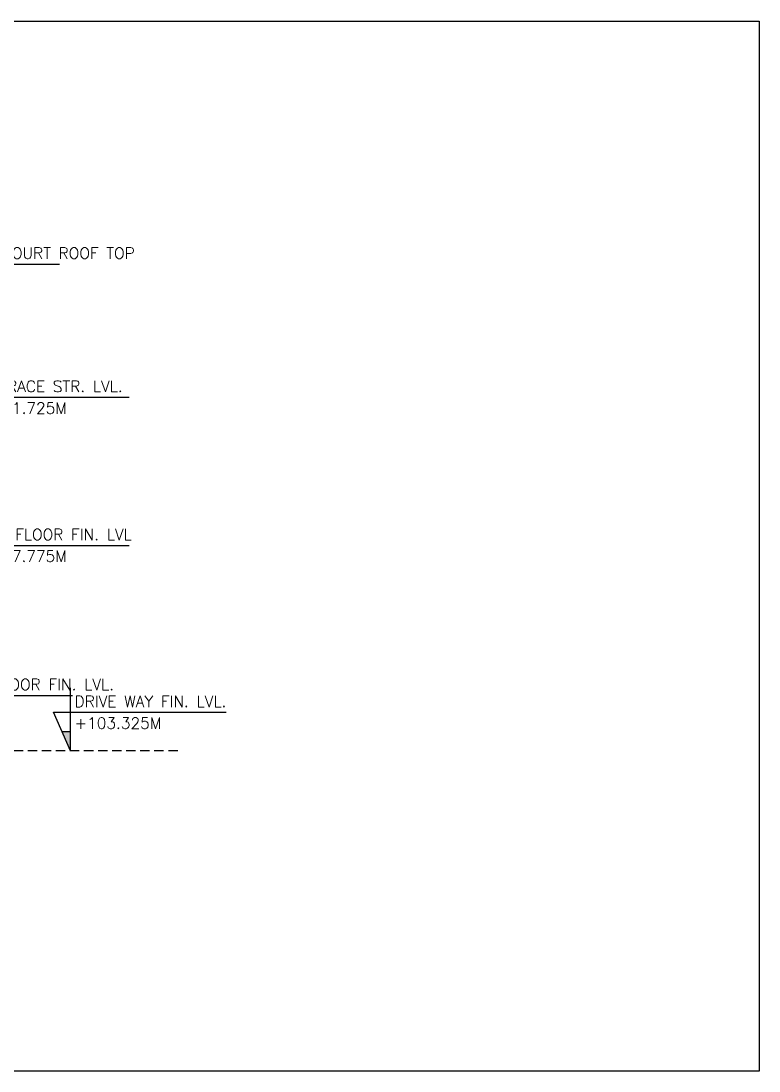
# Model space of a CAD drawing. Extents: x -32840 to 422982, y 280745 to 888746.
# Drawn here: x 100808 to 120491, y 446301 to 474298 of the extents above; entities that cross this region are included whole.
import ezdxf

# ---------------------------------------------------------------- set-up
doc = ezdxf.new("R2010")
doc.units = 0
doc.header["$LTSCALE"] = 1000
doc.linetypes.add('HIDDEN', pattern=[0.375, 0.25, -0.125])
doc.layers.add('A-LVL', color=31, linetype='HIDDEN')
doc.layers.add('A-Tag LVl', color=2, linetype='Continuous')
doc.styles.add('ROMANS', font='romans.shx', dxfattribs={"width": 0.8})

# ---------------------------------------------------------------- blocks, each defined once
blk = doc.blocks.new('TAG-LVL-SEC')
blk.add_hatch(color=256).paths.add_polyline_path([(0, 3.42), (-1.53, 3.42), (0, 0)])
for p, q in [((0, 0), (0, 11.17)), ((0, 0), (-3.06, 6.83)), ((-3.06, 6.83), (27.63, 6.83)), ((-1.53, 3.42), (0, 3.42))]:
    blk.add_line(p, q)
at = {"color": 6, "style": 'ROMANS'}
for tag, p in [('LEVEL', (1.61, 7.76)), ('LEVELTAG', (1.44, 3.9))]:
    blk.add_attdef(tag, p, '', height=2, dxfattribs=at)

msp = doc.modelspace()

# ---------------------------------------------------------------- linework, layer by layer
msp.add_lwpolyline([(-32840.5, 474297.9), (120491.4, 474297.9), (120491.4, 446301.2), (-32840.5, 446301.2)], close=True)
at = {"layer": 'A-LVL'}
msp.add_line((104988.4, 454842.2), (19531, 454842.2), dxfattribs=at)

# ---------------------------------------------------------------- block references
at = {"layer": 'A-Tag LVl'}
ref = msp.add_blockref('TAG-LVL-SEC', (97690.4, 466792.2), dxfattribs=dict(at, xscale=150, yscale=150, zscale=150))
ref.add_attrib('LEVEL', 'BADMINTON COURT ROOF TOP', (97851.7, 467956.6), dxfattribs={"layer": '0', "color": 6, "height": 300, "style": 'ROMANS'})
ref.add_attrib('LEVELTAG', '+115.275M', (97852.4, 467376.6), dxfattribs={"layer": '0', "color": 6, "height": 300, "style": 'ROMANS'})
ref = msp.add_blockref('TAG-LVL-SEC', (99545.1, 463242.2), dxfattribs=dict(at, xscale=150, yscale=150, zscale=150))
ref.add_attrib('LEVEL', 'TERRACE STR. LVL.', (99715.6, 464406.6), dxfattribs={"layer": '0', "color": 6, "height": 300, "style": 'ROMANS'})
ref.add_attrib('LEVELTAG', '+111.725M', (99717.5, 463826.6), dxfattribs={"layer": '0', "color": 6, "height": 300, "style": 'ROMANS'})
ref = msp.add_blockref('TAG-LVL-SEC', (99545.1, 459292.2), dxfattribs=dict(at, xscale=150, yscale=150, zscale=150))
ref.add_attrib('LEVEL', '1ST FLOOR FIN. LVL', (99726.7, 460456.6), dxfattribs={"layer": '0', "color": 6, "height": 300, "style": 'ROMANS'})
ref.add_attrib('LEVELTAG', '+107.775M', (99715.4, 459876.6), dxfattribs={"layer": '0', "color": 6, "height": 300, "style": 'ROMANS'})
ref = msp.add_blockref('TAG-LVL-SEC', (98041.9, 455292.2), dxfattribs=dict(at, xscale=150, yscale=150, zscale=150))
ref.add_attrib('LEVEL', 'GROUND FLOOR FIN. LVL.', (98185.4, 456456.6), dxfattribs={"layer": '0', "color": 6, "height": 300, "style": 'ROMANS'})
ref.add_attrib('LEVELTAG', '+103.775M ', (98195.7, 455876.6), dxfattribs={"layer": '0', "color": 6, "height": 300, "style": 'ROMANS'})
ref = msp.add_blockref('TAG-LVL-SEC', (102132.1, 454842.2), dxfattribs=dict(at, xscale=150, yscale=150, zscale=150))
ref.add_attrib('LEVEL', 'DRIVE WAY FIN. LVL.', (102237.6, 456006.6), dxfattribs={"layer": '0', "color": 6, "height": 300, "style": 'ROMANS'})
ref.add_attrib('LEVELTAG', '+103.325M ', (102237.4, 455426.6), dxfattribs={"layer": '0', "color": 6, "height": 300, "style": 'ROMANS'})

doc.saveas('drawing.dxf')
